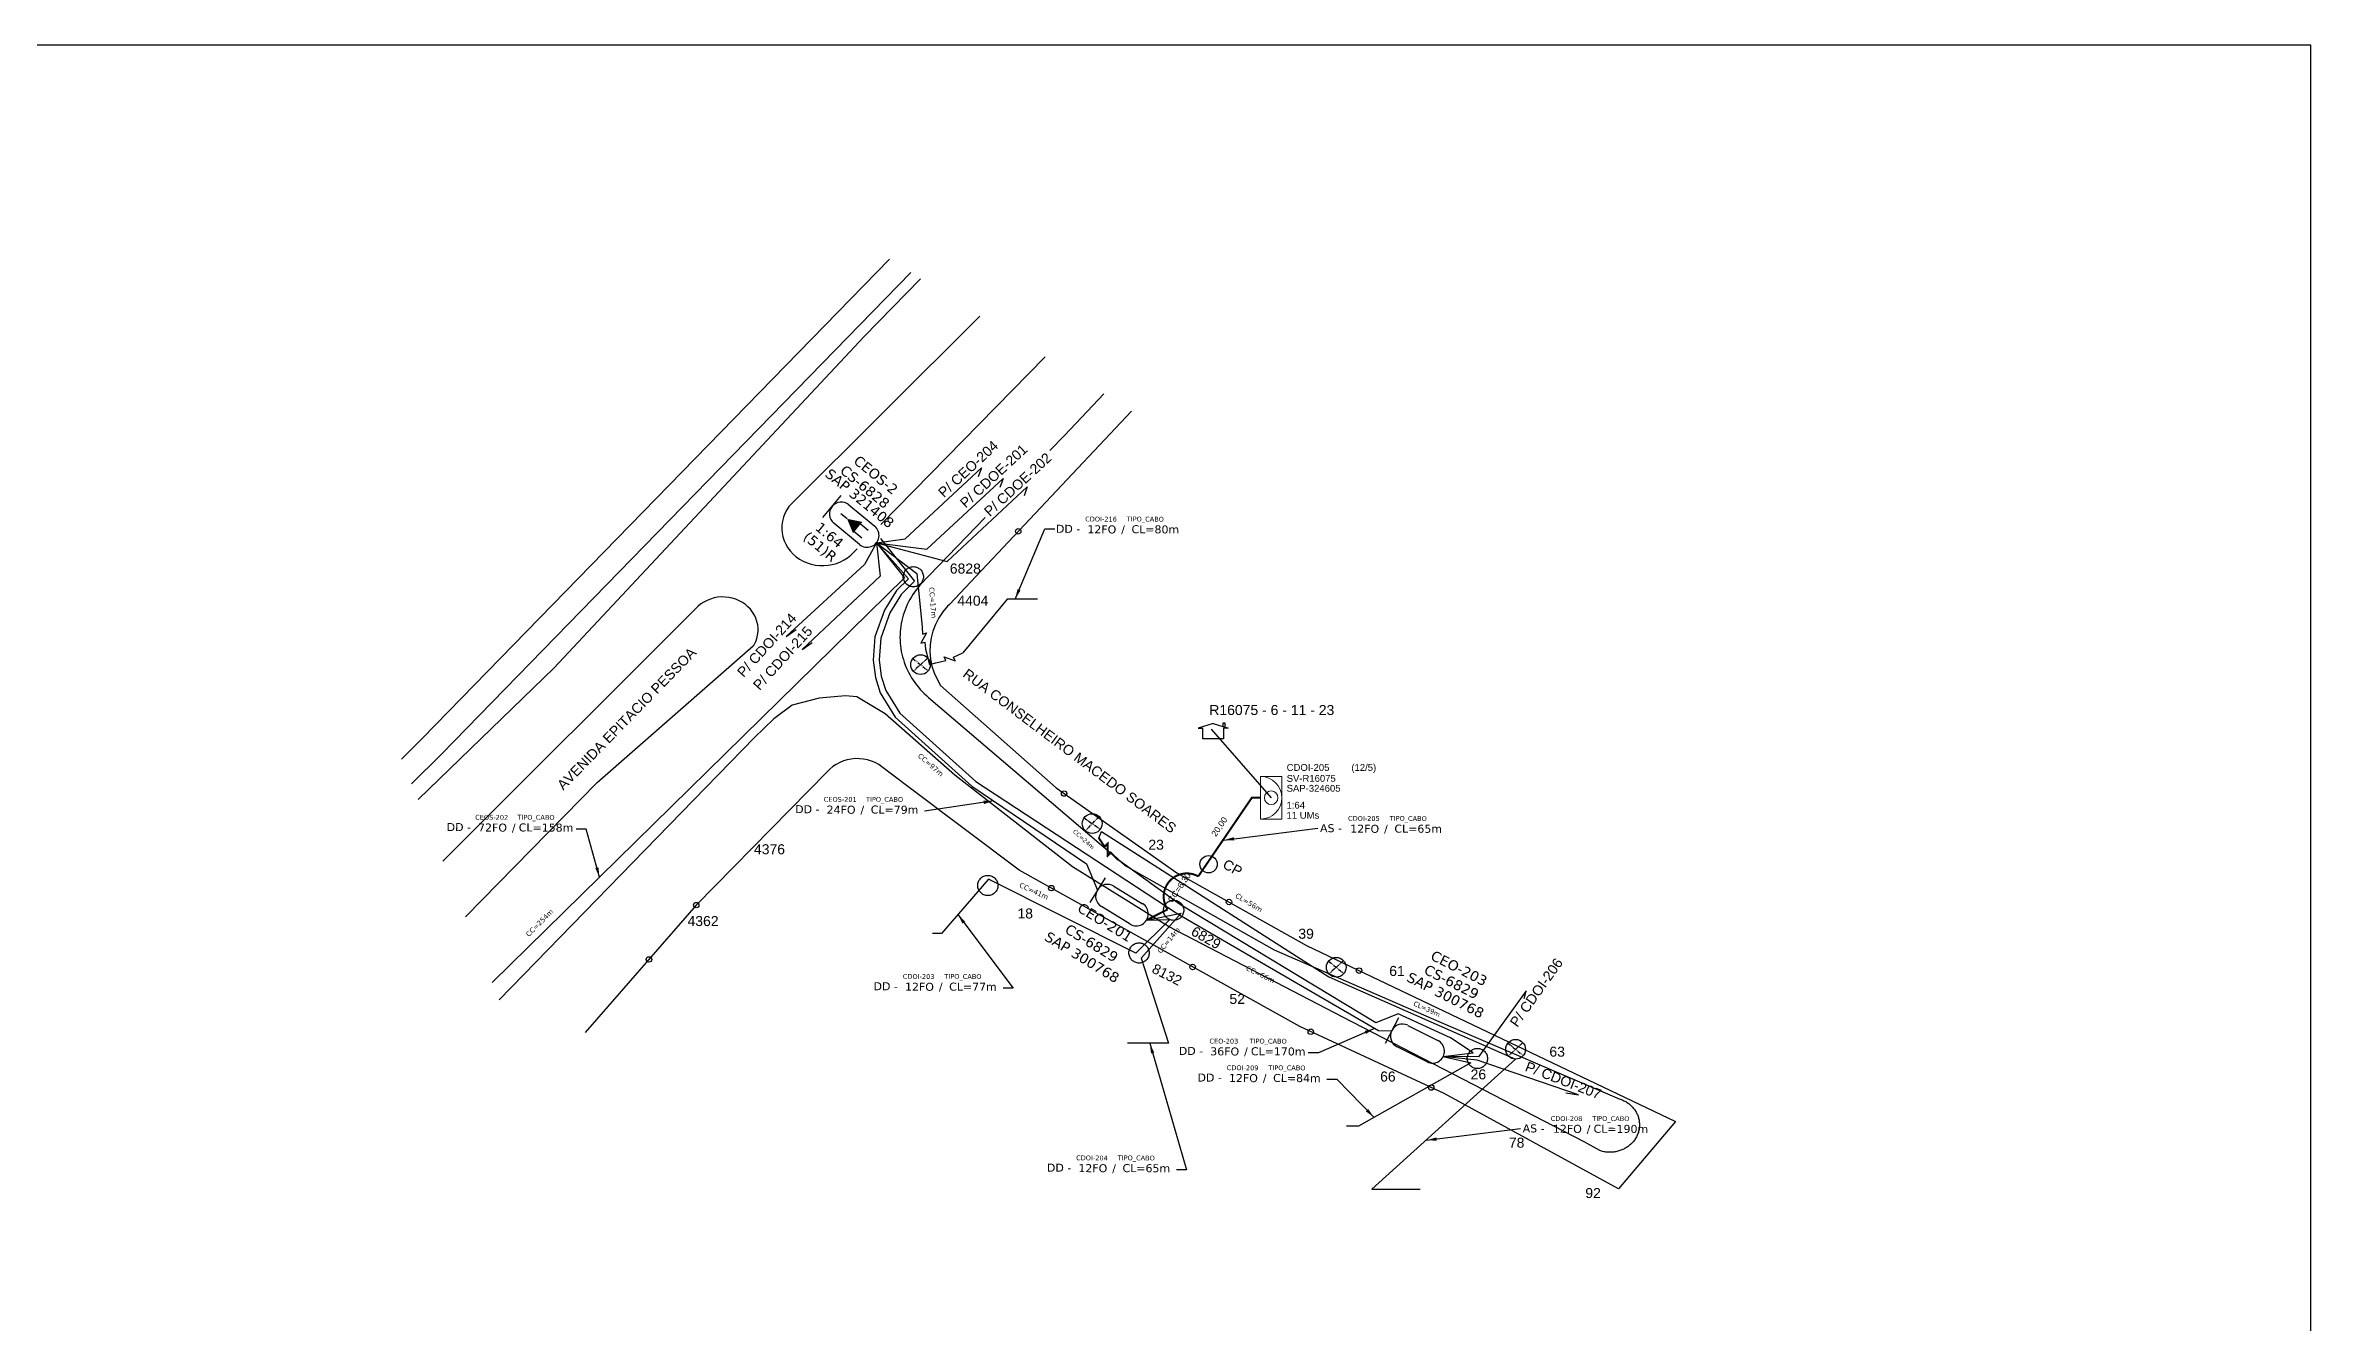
# Model space of a CAD drawing. Extents: x -89 to 749, y 705 to 1299.
# Drawn here: x 301.2 to 749.2, y 1046.4 to 1299 of the extents above; entities that cross this region are included whole.
import ezdxf
from ezdxf.enums import TextEntityAlignment as Align

# ---------------------------------------------------------------- set-up
doc = ezdxf.new("R2010")
doc.units = 0
doc.linetypes.add('PHANTOM2', pattern=[1.25, 0.625, -0.125, 0.125, -0.125, 0.125, -0.125])
for name, color, linetype in [('10.0-Cartográfico', 252, 'Continuous'), ('10.1-Caixas Subterrâneas', 5, 'Continuous'), ('10.3-Nome das Ruas', 252, 'Continuous'), ('10.4-Postes', 1, 'Continuous'), ('20.4-CEOS', 1, 'Continuous'), ('20.5-CEO', 1, 'Continuous'), ('20.8-Legenda', 1, 'Continuous'), ('CAP a instalar', 1, 'Continuous'), ('CD a instalar', 1, 'Continuous'), ('label_cabos', 7, 'Continuous'), ('Legenda', 1, 'Continuous'), ('MUB_DIVISA', 7, 'Continuous'), ('MUB_NUMERACAO', 7, 'Continuous'), ('Subida Lateral', 5, 'Continuous'), ('surveys', 7, 'Continuous'), ('surveys legendas', 7, 'Continuous')]:
    doc.layers.add(name, color=color, linetype=linetype)
doc.layers.add("20.0-LEGENDA DOS CDO'S", color=1, linetype='Continuous', lineweight=0)
doc.layers.add('20.1-CDO_INTERIOR', color=1, linetype='Continuous', lineweight=0)
doc.layers.add('DROP DE CLIENTE', color=140, linetype='Continuous', plot=False)
doc.layers.add('EXTRA', color=50, linetype='Continuous', plot=False)
doc.styles.add('ARIAL', font='arial.ttf')
doc.styles.add('siredit', font='verdana.ttf')
doc.styles.get("Standard").update_dxf_attribs({"font": 'arial.ttf'})
doc.linetypes.add('FENCELINE1', pattern='A,0.25,-0.1,[133,ltypeshp.shx,S=0.1,R=0,X=-0.1,Y=0],-0.1,1', length=1.45)
doc.dimstyles.new('CC', dxfattribs={"dimtxt": 1, "dimasz": 2, "dimexe": 0.18, "dimexo": 0.0625, "dimgap": 0.09, "dimtad": 0, "dimdec": 0, "dimrnd": 1, "dimzin": 0, "dimdsep": 46, "dimtxsty": 'siredit', "dimblk": 'NONE', "dimcen": 0, "dimse1": 1, "dimse2": 1, "dimsd1": 1, "dimsd2": 1, "dimclrt": 7, "dimadec": 0, "dimazin": 0, "dimtfac": 1, "dimtdec": 0, "dimtofl": 0, "dimtmove": 0, "dimatfit": 3, "dimfxl": 0, "dimtolj": 1, "dimtzin": 0, "dimarcsym": 0})
doc.dimstyles.new('CL', dxfattribs={"dimtxt": 1, "dimasz": 2, "dimexe": 0.18, "dimexo": 0.0625, "dimgap": 0.09, "dimtad": 0, "dimdec": 0, "dimrnd": 1, "dimzin": 0, "dimdsep": 46, "dimtxsty": 'siredit', "dimblk": 'NONE', "dimcen": 0, "dimse1": 1, "dimse2": 1, "dimsd1": 1, "dimsd2": 1, "dimclrt": 7, "dimadec": 0, "dimazin": 0, "dimtfac": 1, "dimtdec": 0, "dimtofl": 0, "dimtmove": 0, "dimatfit": 3, "dimfxl": 0, "dimtolj": 1, "dimtzin": 0, "dimarcsym": 0})

# ---------------------------------------------------------------- blocks, each defined once
blk = doc.blocks.new('DV')
at = {"linetype": 'Continuous'}
blk.add_circle((0, 0), 0.00000275, dxfattribs=at)
blk = doc.blocks.new('MHMZ')
at = {"linetype": 'PHANTOM2'}
blk.add_circle((0, 0), 0.0000101, dxfattribs=at)
blk = doc.blocks.new('SURVEY_SURVEY')
for p, q in [((0, 0.0000152), (-0.0000151, 0.0000108)), ((-0.0000151, 0.0000108), (-0.0000104, 0.0000108)), ((-0.0000103, 0), (-0.0000103, 0.0000108)), ((0.0000103, 0), (-0.0000103, 0)), ((0, 0.0000152), (0.0000151, 0.0000108)), ((0.0000101, 0.0000159), (0.0000117, 0.0000159)), ((0.0000101, 0.0000123), (0.0000101, 0.0000159)), ((0.0000151, 0.0000108), (0.0000103, 0.0000108)), ((0.0000103, 0.0000108), (0.0000103, 0)), ((0.0000117, 0.0000159), (0.0000117, 0.0000119))]:
    blk.add_line(p, q)
blk = doc.blocks.new('CEO_CT_DRT')
at = {"layer": '20.5-CEO', "color": 0}
for p, q in [((-1.56, 1.26), (1.8, 1.26)), ((1.8, -1.13), (-1.56, -1.13))]:
    blk.add_line(p, q, dxfattribs=at)
blk.add_lwpolyline([(-2.75, 1.51), (-2.75, -1.38)], dxfattribs=at)
for centre, start, end in [((-1.56, 0.07), 90, 270), ((1.8, 0.07), 270, 90)]:
    blk.add_arc(centre, 1.2, start, end, dxfattribs=at)
at = {"layer": '20.5-CEO', "color": 7, "style": 'siredit'}
for tag, p in [('CEO_Nº', (0.12, 5.61)), ('LOCAL', (0.12, 4.23)), ('SAP', (0.12, 2.97)), ('FIBRAS_RESERVA', (0.12, -1.94))]:
    blk.add_attdef(tag, text='', height=1.01, dxfattribs=at).set_placement(p, align=Align.TOP_CENTER)
blk = doc.blocks.new('CDOI_CT_DRT')
at = {"layer": '20.1-CDO_INTERIOR', "color": 0, "lineweight": 18}
blk.add_lwpolyline([(2.13, -2.13), (2.13, 2.12), (0, 2.12), (0, -2.13)], close=True, dxfattribs=at)
blk.add_circle((1.06, 0), 0.68, dxfattribs=at)
blk.add_arc((0, 0), 2.13, 269.9724, 89.9724, dxfattribs=at)
at = {"layer": "20.0-LEGENDA DOS CDO'S", "color": 0, "style": 'ARIAL'}
for tag, p in [('CDO_N', (2.61, 2.69)), ('SURVEY', (2.61, 1.6)), ('SAP', (2.61, 0.61)), ('1:XX', (2.6, -1.08)), ('UMS', (2.6, -2.09))]:
    blk.add_attdef(tag, p, '', height=0.68, rotation=359.9724, dxfattribs=at)
blk.add_attdef('FIBRAS_UTILIZADAS', text='', height=0.68, rotation=359.9724, dxfattribs=at).set_placement((10.32, 2.69), align=Align.CENTER)
blk = doc.blocks.new('CEOS_RP_CT_DRT')
at = {"layer": '20.4-CEOS', "color": 0}
for p, q in [((-4.54, 1.19), (-1.19, 1.19)), ((-1.19, -1.19), (-4.54, -1.19))]:
    blk.add_line(p, q, dxfattribs=at)
for points in [[(-5.73, -1.43), (-5.73, 1.44)], [(-3.79, 0), (-4.59, 0)], [(-2.47, 0.48), (-1.45, 0.48)], [(-2.47, -0.52), (-1.45, -0.52)]]:
    blk.add_lwpolyline(points, dxfattribs=at)
blk.add_lwpolyline([(-3.79, 0, 0, 1.47, 0), (-2.41, 0, 1.47, 1.47, 0)], format="xyseb", dxfattribs=at)
for centre, start, end in [((-4.54, 0), 90, 270), ((-1.19, 0), 270, 90)]:
    blk.add_arc(centre, 1.19, start, end, dxfattribs=at)
at = {"layer": '20.4-CEOS', "color": 7, "style": 'siredit'}
for tag, p in [('Nº_DA_CEOS', (-2.86, 5.6)), ('LOCAL', (-2.86, 4.24)), ('SAP', (-2.86, 2.78)), ('RACIO_SPLITAGEM', (-2.86, -1.88)), ('FIBRAS_SPLITTER', (-2.86, -3.58)), ('RESERVA_FINAIS', (-2.86, -6.39)), ('FIBRAS_TOP_C', (-2.86, -5.08))]:
    blk.add_attdef(tag, text='', height=1.01, dxfattribs=at).set_placement(p, align=Align.TOP_CENTER)
blk = doc.blocks.new('_None')
blk = doc.blocks.new('LEGENDA DOS CABOS')
at = {"layer": 'EXTRA', "color": 0, "style": 'siredit'}
for tag, p in [('ID', (4.6, 0.97)), ('XX', (9.03, 0.97))]:
    blk.add_attdef(tag, text='', height=0.48, rotation=359.69, dxfattribs=at).set_placement(p, align=Align.MIDDLE_CENTER)
at = {"layer": 'Legenda', "color": 0, "style": 'siredit'}
for tag, p in [('TIPO_CABO', (1.31, 0)), ('CABO', (4.69, -0.05)), ('/', (6.81, -0.05)), ('METROS', (10.03, -0.05))]:
    blk.add_attdef(tag, text='', height=0.8, rotation=359.69, dxfattribs=at).set_placement(p, align=Align.MIDDLE_CENTER)
blk = doc.blocks.new('*D83')
at = {"layer": 'Defpoints', "color": 0}
for p in [(524.37, 1127.95), (522.68, 1124.47), (583.79, 1098.96)]:
    blk.add_point(p, dxfattribs=at)
at = {"layer": 'label_cabos', "color": 7, "insert": (541.53, 1115.27), "char_height": 1, "attachment_point": 5, "rotation": 333.993, "style": 'siredit'}
blk.add_mtext('\\A1;CC=66m', dxfattribs=at)
blk = doc.blocks.new('*D84')
at = {"layer": 'Defpoints', "color": 0}
for p in [(466.08, 1193.23), (452.38, 1177.3), (539.49, 1130.1)]:
    blk.add_point(p, dxfattribs=at)
at = {"layer": 'label_cabos', "color": 7, "insert": (476.32, 1156.71), "char_height": 1, "attachment_point": 5, "rotation": 319.3075, "style": 'siredit'}
blk.add_mtext('\\A1;CC=97m', dxfattribs=at)
blk = doc.blocks.new('*D85')
at = {"layer": 'Defpoints', "color": 0}
for p in [(472.39, 1197.19), (476.03, 1197.49), (473.83, 1179.8)]:
    blk.add_point(p, dxfattribs=at)
at = {"layer": 'label_cabos', "color": 7, "insert": (476.74, 1188.8), "char_height": 1, "attachment_point": 5, "rotation": 274.7091, "style": 'siredit'}
blk.add_mtext('\\A1;CC=17m', dxfattribs=at)
blk = doc.blocks.new('*D86')
at = {"layer": 'Defpoints', "color": 0}
for p in [(491.19, 1213.37), (309.61, 1035.72), (311.95, 1033.38)]:
    blk.add_point(p, dxfattribs=at)
at = {"layer": 'label_cabos', "color": 7, "insert": (398.97, 1125.46), "char_height": 1, "attachment_point": 5, "rotation": 45.1196, "style": 'siredit'}
blk.add_mtext('\\A1;CC=254m', dxfattribs=at)
blk = doc.blocks.new('*D87')
at = {"layer": 'Defpoints', "color": 0}
for p in [(501.66, 1150.9), (519.16, 1135.17), (516.93, 1132.69)]:
    blk.add_point(p, dxfattribs=at)
at = {"layer": 'label_cabos', "color": 7, "insert": (506.58, 1141.99), "char_height": 0.85, "attachment_point": 5, "rotation": 318.0482, "style": 'siredit'}
blk.add_mtext('\\A1;CC=24m', dxfattribs=at)
blk = doc.blocks.new('*D88')
at = {"layer": 'Defpoints', "color": 0}
for p in [(514.42, 1142.49), (562.68, 1114.06), (563.38, 1115.25)]:
    blk.add_point(p, dxfattribs=at)
at = {"layer": 'label_cabos', "color": 7, "insert": (539.25, 1129.46), "char_height": 1, "attachment_point": 5, "rotation": 329.5045, "style": 'siredit'}
blk.add_mtext('\\A1;CL=56m', dxfattribs=at)
blk = doc.blocks.new('*D89')
at = {"layer": 'Defpoints', "color": 0}
for p in [(556.52, 1116.67), (591.98, 1100.41), (592, 1100.45)]:
    blk.add_point(p, dxfattribs=at)
at = {"layer": 'label_cabos', "color": 7, "insert": (574.45, 1108.43), "char_height": 0.95, "attachment_point": 5, "rotation": 335.4288, "style": 'siredit'}
blk.add_mtext('\\A1;CL=39m', dxfattribs=at)
blk = doc.blocks.new('*D90')
at = {"layer": 'Defpoints', "color": 0}
for p in [(525.61, 1129.41), (516.61, 1118.35), (518.89, 1116.49)]:
    blk.add_point(p, dxfattribs=at)
at = {"layer": 'label_cabos', "color": 7, "insert": (523.39, 1122.02), "char_height": 1, "attachment_point": 5, "rotation": 50.8761, "style": 'siredit'}
blk.add_mtext('\\A1;CC=14m', dxfattribs=at)
blk = doc.blocks.new('*D91')
at = {"layer": 'Defpoints', "color": 0}
for p in [(481.21, 1138.84), (480.18, 1136.6), (517.53, 1119.51)]:
    blk.add_point(p, dxfattribs=at)
at = {"layer": 'label_cabos', "color": 7, "insert": (496.73, 1131.73), "char_height": 1, "attachment_point": 5, "rotation": 335.407, "style": 'siredit'}
blk.add_mtext('\\A1;CC=41m', dxfattribs=at)

msp = doc.modelspace()

# ---------------------------------------------------------------- linework, layer by layer
for points in [[(-89.32, 705.02), (749.25, 705.02), (749.25, 1299.02), (-89.32, 1299.02), (-89.32, 705.02)], [(465.58, 1200.6), (475.56, 1199.34), (490.67, 1213.37), (490.03, 1211.58)], [(465.58, 1200.6), (479.56, 1196.94), (495.43, 1211.69), (494.79, 1209.9)], [(465.58, 1200.6), (463.22, 1196.37), (447.76, 1182.1), (449.72, 1183.47)], [(465.58, 1200.6), (466.34, 1194), (450.92, 1179.54), (452.88, 1180.91)], [(593.71, 1110.47), (594.06, 1112.02), (584.66, 1098.95), (577.67, 1099), (577.67, 1099)], [(601.96, 1091.87), (604.47, 1091.44), (584.42, 1098.28), (577.67, 1099)]]:
    msp.add_lwpolyline(points)
at = {"color": 3}
msp.add_lwpolyline([(465.58, 1200.6), (471.25, 1201.41), (486.35, 1215.44), (485.71, 1213.65)], dxfattribs=at)
at = {"color": 7}
for points in [[(466.38, 1201.48), (473.09, 1193.02), (470.51, 1190.42), (468.24, 1186.8), (466.43, 1181.78), (466.15, 1177.45), (466.54, 1174.22), (467.42, 1171.43), (470.25, 1166.94), (485.24, 1153.4), (525.1, 1127.28), (525.1, 1127.28), (525.1, 1127.28), (564.88, 1104.14), (567.52, 1104.13)], [(465.58, 1200.6), (471.15, 1193.71), (389.6, 1113.64)], [(465.58, 1200.6), (471.91, 1193.52), (471.91, 1193.52), (469.57, 1191.17), (467.17, 1187.32), (465.25, 1182.03), (465.25, 1182.03), (464.96, 1177.42), (465.38, 1173.97), (466.33, 1170.93), (469.33, 1166.17), (484.48, 1152.49), (507.16, 1137.16), (509.3, 1131.94)], [(519.01, 1126), (523.6, 1126.12), (516.88, 1119.5), (487.74, 1134.1), (478.44, 1123.38), (476.66, 1123.38)], [(577.67, 1099), (583.17, 1097.78), (560.91, 1085.24), (558.59, 1085.24)]]:
    msp.add_lwpolyline(points, dxfattribs=at)
at = {"color": 5}
msp.add_circle((531.29, 1137.06), 1.71, dxfattribs=at)
at = {"layer": '10.0-Cartográfico', "color": 84}
for points in [[(468.18, 1256.73), (375.83, 1161.98), (371.68, 1157.85)], [(373.66, 1152.96), (379.55, 1158.81), (472.4, 1254.07)], [(474.32, 1252.86), (463.14, 1241.43), (401.83, 1175.93), (374.93, 1149.83)], [(486.05, 1245.48), (448.27, 1207.79), (447.84, 1207.13), (447.48, 1206.41), (447.2, 1205.67), (447, 1204.92), (446.89, 1204.13), (446.88, 1203.35), (446.95, 1202.58), (447.11, 1201.81), (447.36, 1201.05), (447.67, 1200.34), (448.09, 1199.64), (448.56, 1199.01), (449.13, 1198.41), (449.73, 1197.88), (450.41, 1197.4), (451.13, 1197), (451.89, 1196.67), (452.68, 1196.41), (453.52, 1196.22), (454.35, 1196.12), (455.2, 1196.12), (456.04, 1196.18), (456.87, 1196.33), (457.68, 1196.56), (458.47, 1196.85), (459.19, 1197.23), (459.9, 1197.67), (460.53, 1198.2), (460.74, 1198.38)], [(466.47, 1204.22), (498.93, 1237.38)], [(510.58, 1230.06), (502.76, 1221.85), (499.89, 1218.87)], [(516.01, 1226.64), (480.01, 1188.45), (479.63, 1188.07), (478.72, 1186.95), (477.92, 1185.76), (477.28, 1184.5), (476.76, 1183.18), (476.41, 1181.81), (476.22, 1180.44), (476.18, 1179.04), (476.29, 1177.63), (476.56, 1176.26), (477, 1174.93), (477.58, 1173.63), (478.29, 1172.4), (501.13, 1152.14), (525, 1135.37), (550.63, 1120.99), (623.6, 1086.16), (612.38, 1072.86), (577.87, 1091.7), (549.3, 1104.94), (493.8, 1135.89), (471.57, 1152.64), (466.66, 1156.34), (466.04, 1156.78), (465.34, 1157.15), (464.6, 1157.46), (463.83, 1157.7), (463.03, 1157.85), (462.24, 1157.93), (461.43, 1157.94), (460.62, 1157.86), (459.83, 1157.71), (459.06, 1157.48), (458.33, 1157.17), (457.63, 1156.81), (456.98, 1156.37), (456.37, 1155.88), (455.83, 1155.32), (448.49, 1147.84), (429.96, 1128.99), (407.99, 1103.76)], [(487.1, 1205.61), (474.19, 1192.23), (473.82, 1191.79), (473.46, 1191.34), (473.13, 1190.88), (472.8, 1190.41), (472.5, 1189.93), (472.21, 1189.44), (471.95, 1188.94), (471.7, 1188.43), (471.47, 1187.92), (471.25, 1187.39), (471.06, 1186.86), (470.89, 1186.33), (470.74, 1185.79), (470.61, 1185.25), (470.5, 1184.7), (470.41, 1184.15), (470.33, 1183.6), (470.28, 1183.04), (470.26, 1182.48), (470.25, 1181.93), (470.26, 1181.37), (470.29, 1180.81), (470.34, 1180.26), (470.42, 1179.7), (470.51, 1179.15), (470.63, 1178.61), (470.76, 1178.06), (470.92, 1177.52), (471.09, 1176.99), (471.29, 1176.46), (471.5, 1175.94), (471.73, 1175.43), (471.98, 1174.92), (472.25, 1174.42), (472.54, 1173.94), (472.85, 1173.46), (473.18, 1172.99), (473.52, 1172.53), (473.88, 1172.08), (474.25, 1171.64), (474.64, 1171.22), (475.05, 1170.81), (475.47, 1170.41), (475.9, 1170.03), (515.01, 1136.7), (544.22, 1120.11), (576.84, 1105.93), (612.48, 1090.67), (612.68, 1090.61), (612.87, 1090.54), (613.05, 1090.46), (613.24, 1090.38), (613.42, 1090.29), (613.6, 1090.2), (613.77, 1090.1), (613.94, 1090), (614.11, 1089.89), (614.27, 1089.78), (614.43, 1089.66), (614.59, 1089.53), (614.73, 1089.4), (614.88, 1089.27), (615.02, 1089.13), (615.15, 1088.98), (615.28, 1088.84), (615.4, 1088.68), (615.52, 1088.53), (615.63, 1088.37), (615.73, 1088.21), (615.83, 1088.04), (615.92, 1087.87), (616.01, 1087.7), (616.09, 1087.53), (616.16, 1087.35), (616.22, 1087.17), (616.28, 1086.99), (616.34, 1086.81), (616.38, 1086.62), (616.42, 1086.44), (616.45, 1086.25), (616.47, 1086.06), (616.49, 1085.87), (616.5, 1085.68), (616.5, 1085.49), (616.5, 1085.3), (616.49, 1085.12), (616.47, 1084.93), (616.44, 1084.74), (616.41, 1084.55), (616.37, 1084.37), (616.33, 1084.18), (616.27, 1084), (616.21, 1083.82), (616.14, 1083.64), (616.07, 1083.46), (615.99, 1083.29), (615.9, 1083.12), (615.81, 1082.95), (615.71, 1082.79), (615.6, 1082.62), (615.49, 1082.47), (615.38, 1082.31), (615.25, 1082.16), (615.12, 1082.01), (614.99, 1081.87), (614.85, 1081.73), (614.7, 1081.6), (614.55, 1081.47), (614.4, 1081.35), (614.24, 1081.23), (614.08, 1081.11), (613.91, 1081.01), (613.74, 1080.9), (613.56, 1080.81), (613.38, 1080.71), (613.2, 1080.63), (613.02, 1080.55), (612.83, 1080.48), (612.64, 1080.41), (612.44, 1080.35), (612.25, 1080.29), (612.05, 1080.24), (611.85, 1080.2), (611.65, 1080.16), (611.45, 1080.14), (611.25, 1080.11), (611.04, 1080.1), (610.84, 1080.09), (610.63, 1080.08), (610.43, 1080.09), (610.23, 1080.1), (610.02, 1080.11), (609.82, 1080.14), (609.62, 1080.17), (609.42, 1080.2), (609.22, 1080.25), (609.02, 1080.29), (608.83, 1080.35), (608.63, 1080.41), (605.53, 1082.18), (557.82, 1106.79), (523.34, 1124.75), (504.34, 1136.54), (481.11, 1154.7), (467.33, 1166.81), (461.7, 1170.18), (459.49, 1170.37), (454.28, 1169.89), (448.95, 1168.54), (445.27, 1165.81), (441.49, 1162.11), (390.96, 1110.27)], [(460.74, 1198.38), (461.8, 1199.46)], [(430.33, 1188.07), (379.86, 1137.68)], [(384.34, 1126.63), (410.39, 1153.2), (441.2, 1180.23), (441.39, 1180.47), (441.71, 1181.08), (441.93, 1181.72), (442.1, 1182.38), (442.19, 1183.06), (442.18, 1183.73), (442.11, 1184.4), (441.97, 1185.06), (441.75, 1185.72), (441.47, 1186.33), (441.11, 1186.93), (440.68, 1187.48), (440.19, 1187.99), (439.67, 1188.43), (439.08, 1188.83), (438.44, 1189.18), (437.78, 1189.46), (437.08, 1189.69), (436.39, 1189.82), (435.65, 1189.9), (434.92, 1189.91), (434.19, 1189.85), (433.48, 1189.72), (432.78, 1189.51), (432.11, 1189.24), (431.48, 1188.91), (430.89, 1188.53), (430.33, 1188.07)]]:
    msp.add_lwpolyline(points, dxfattribs=at)
at = {"layer": '10.4-Postes', "color": 1, "linetype": 'PHANTOM2'}
for points in [[(472.8, 1177.77), (475.83, 1175.3)], [(475.75, 1177.86), (472.89, 1175.21)], [(506.66, 1146.22), (509.86, 1143.98)], [(509.6, 1146.52), (506.93, 1143.67)], [(555.01, 1117.91), (558.04, 1115.44)], [(557.96, 1118), (555.09, 1115.35)], [(590.49, 1101.68), (593.52, 1099.22)], [(593.43, 1101.78), (590.57, 1099.12)]]:
    msp.add_lwpolyline(points, dxfattribs=at)
at = {"layer": '10.4-Postes', "color": 1}
for centre in [(474.32, 1176.53), (508.26, 1145.1), (556.52, 1116.67), (592, 1100.45)]:
    msp.add_circle(centre, 1.95, dxfattribs=at)
at = {"layer": 'CAP a instalar', "color": 8, "linetype": 'FENCELINE1', "ltscale": 30}
for points in [[(475.29, 1179.62), (476.11, 1176.53), (477.31, 1176.89)], [(509.58, 1142.23), (510.13, 1143.54), (510.13, 1143.54), (555.09, 1114.79), (592, 1098.5), (563.58, 1072.8), (573.15, 1072.8)]]:
    msp.add_lwpolyline(points, dxfattribs=at)
at = {"layer": 'CD a instalar', "color": 8, "linetype": 'ByBlock'}
for points in [[(465.58, 1200.6), (473.6, 1194.54), (474.62, 1183.96)], [(497.44, 1189.51), (491.43, 1189.51), (482.71, 1178.89)], [(577.67, 1099), (583.58, 1099.73), (579.15, 1102.75), (568.79, 1107.46), (564.36, 1105.66), (525.54, 1129.16), (513.41, 1137.92)]]:
    msp.add_lwpolyline(points, dxfattribs=at)
at = {"layer": 'CD a instalar', "linetype": 'ByBlock', "const_width": 0.396}
msp.add_lwpolyline([(519.01, 1126), (523.17, 1128.12), (523.17, 1128.12, -0.788275), (529.24, 1134.66), (539.83, 1150.2), (541.56, 1150.2)], format="xyb", dxfattribs=at)
at = {"layer": 'CD a instalar', "color": 7, "linetype": 'ByBlock'}
msp.add_lwpolyline([(519.01, 1126), (525.86, 1127.38), (517.94, 1118.46), (517.94, 1118.46), (523.37, 1101.65), (515.23, 1101.65)], dxfattribs=at)
at = {"layer": 'DROP DE CLIENTE'}
msp.add_line((531.8, 1163.77), (543.66, 1150.2), dxfattribs=at)
at = {"layer": 'Subida Lateral', "color": 8}
for points in [[(474.62, 1183.96), (474.73, 1182.59), (475.52, 1182.79), (474.36, 1180.78), (475.14, 1180.98), (475.29, 1179.62)], [(477.31, 1176.89), (479.32, 1177.34), (478.98, 1178.08), (481.16, 1177.28), (480.83, 1178.02), (482.71, 1178.89)]]:
    msp.add_lwpolyline(points, dxfattribs=at)
at = {"layer": 'Subida Lateral', "color": 8, "const_width": 0.396}
msp.add_lwpolyline([(509.58, 1142.23), (510.73, 1140.52), (511.3, 1141.1), (511.35, 1138.78), (511.92, 1139.35), (513.41, 1137.92)], dxfattribs=at)

# ---------------------------------------------------------------- block references
at = {"layer": '10.1-Caixas Subterrâneas', "color": 40, "yscale": 197803.3360442035, "zscale": 197803.3360442035}
for p, xscale, rotation in [((472.89, 1193.92), 197803.3360442035, 317), ((487.62, 1132.86), 197803.3360442035, 232), ((524.37, 1127.95), 197803.3360442035, 237), ((517.53, 1119.51), 197803.3360442035, 234), ((584.44, 1098.64), 197803.3360442034, 66)]:
    msp.add_blockref('MHMZ', p, dxfattribs=dict(at, xscale=xscale, rotation=rotation))
at = {"layer": '20.1-CDO_INTERIOR', "xscale": 1.978033360442035, "yscale": 1.978033360442035, "zscale": 1.978033360442035}
msp.add_blockref('CDOI_CT_DRT', (541.56, 1150.2), dxfattribs=at).add_auto_attribs({'CDO_N': 'CDOI-205', 'FIBRAS_UTILIZADAS': '(12/5)', 'SURVEY': 'SV-R16075', 'SAP': 'SAP-324605', '1:XX': '1:64', 'UMS': '11 UMs'})
at = {"layer": '20.4-CEOS', "color": 7}
ref = msp.add_blockref('CEOS_RP_CT_DRT', (465.57, 1200.6), dxfattribs=dict(at, xscale=1.978033360442035, yscale=1.978033360442035, zscale=1.978033360442035, rotation=320.5104280456378))
ref.add_attrib('Nº_DA_CEOS', 'CEOS-2', dxfattribs={"color": 7, "height": 1.997, "rotation": 320.5104, "style": 'siredit'}).set_placement((466.13, 1214.82), align=Align.TOP_CENTER)
ref.add_attrib('LOCAL', 'CS-6828', dxfattribs={"color": 7, "height": 1.997, "rotation": 320.5104, "style": 'siredit'}).set_placement((463.96, 1212.48), align=Align.TOP_CENTER)
ref.add_attrib('SAP', 'SAP 321408', dxfattribs={"color": 7, "height": 1.997, "rotation": 320.5104, "style": 'siredit'}).set_placement((462.93, 1210.21), align=Align.TOP_CENTER)
ref.add_attrib('RACIO_SPLITAGEM', '1:64', dxfattribs={"color": 7, "height": 1.997, "rotation": 320.5104, "style": 'siredit'}).set_placement((456.95, 1202.94), align=Align.TOP_CENTER)
ref.add_attrib('FIBRAS_SPLITTER', '(51)R', dxfattribs={"color": 7, "height": 1.997, "rotation": 320.5104, "style": 'siredit'}).set_placement((455.1, 1200.64), align=Align.TOP_CENTER)
at = {"layer": '20.5-CEO', "color": 5}
ref = msp.add_blockref('CEO_CT_DRT', (513.88, 1128.98), dxfattribs=dict(at, xscale=1.978033360442035, yscale=1.978033360442035, zscale=1.978033360442035, rotation=328.5349636214875))
ref.add_attrib('CEO_Nº', 'CEO-201', dxfattribs={"color": 7, "height": 2.005, "rotation": 328.535, "style": 'siredit'}).set_placement((511.34, 1126.43), align=Align.TOP_CENTER)
ref.add_attrib('LOCAL', 'CS-6829', dxfattribs={"color": 7, "height": 2.005, "rotation": 328.535, "style": 'siredit'}).set_placement((508.68, 1122.32), align=Align.TOP_CENTER)
ref.add_attrib('SAP', 'SAP 300768', dxfattribs={"color": 7, "height": 2.005, "rotation": 328.535, "style": 'siredit'}).set_placement((506.8, 1119.52), align=Align.TOP_CENTER)
at = {"layer": '20.5-CEO', "color": 7}
ref = msp.add_blockref('CEO_CT_DRT', (572.32, 1101.56), dxfattribs=dict(at, xscale=1.978033360442035, yscale=1.978033360442035, zscale=1.978033360442035, rotation=333.159772812787))
ref.add_attrib('CEO_Nº', 'CEO-203', dxfattribs={"color": 7, "height": 2.005, "rotation": 333.1598, "style": 'siredit'}).set_placement((581.28, 1117.38), align=Align.TOP_CENTER)
ref.add_attrib('LOCAL', 'CS-6829', dxfattribs={"color": 7, "height": 2.005, "rotation": 333.1598, "style": 'siredit'}).set_placement((579.79, 1114.69), align=Align.TOP_CENTER)
ref.add_attrib('SAP', 'SAP 300768', dxfattribs={"color": 7, "height": 2.005, "rotation": 333.1598, "style": 'siredit'}).set_placement((578.59, 1112.06), align=Align.TOP_CENTER)
at = {"layer": 'label_cabos', "color": 0}
ref = msp.add_blockref('LEGENDA DOS CABOS', (500.9, 1203.4), dxfattribs=dict(at, xscale=1.978033360442035, yscale=1.978033360442035, zscale=1.978033360442035))
ref.add_attrib('ID', 'CDOI-216', dxfattribs={"layer": 'EXTRA', "color": 0, "height": 0.949, "rotation": 359.69, "style": 'siredit'}).set_placement((510.01, 1205.32), align=Align.MIDDLE_CENTER)
ref.add_attrib('CABO', '12FO', dxfattribs={"layer": '20.8-Legenda', "color": 0, "height": 1.582, "rotation": 359.69, "style": 'siredit'}).set_placement((510.17, 1203.29), align=Align.MIDDLE_CENTER)
ref.add_attrib('METROS', 'CL=80m', dxfattribs={"layer": '20.8-Legenda', "color": 0, "height": 1.582, "rotation": 359.69, "style": 'siredit'}).set_placement((520.75, 1203.29), align=Align.MIDDLE_CENTER)
ref.add_attrib('XX', 'TIPO_CABO', dxfattribs={"layer": 'EXTRA', "color": 0, "height": 0.949, "rotation": 359.69, "style": 'siredit'}).set_placement((518.77, 1205.32), align=Align.MIDDLE_CENTER)
ref.add_attrib('/', '/', dxfattribs={"layer": '20.8-Legenda', "color": 0, "height": 1.58, "rotation": 359.69, "style": 'siredit'}).set_placement((514.37, 1203.29), align=Align.MIDDLE_CENTER)
ref.add_attrib('TIPO_CABO', 'DD -', dxfattribs={"layer": '20.8-Legenda', "color": 0, "height": 1.582, "rotation": 359.69, "style": 'siredit'}).set_placement((503.5, 1203.39), align=Align.MIDDLE_CENTER)
ref = msp.add_blockref('LEGENDA DOS CABOS', (449.33, 1147.95), dxfattribs=dict(at, xscale=1.978033360442035, yscale=1.978033360442035, zscale=1.978033360442035))
ref.add_attrib('ID', 'CEOS-201', dxfattribs={"layer": 'EXTRA', "color": 0, "height": 0.949, "rotation": 359.69, "style": 'siredit'}).set_placement((458.43, 1149.88), align=Align.MIDDLE_CENTER)
ref.add_attrib('CABO', '24FO', dxfattribs={"layer": '20.8-Legenda', "color": 0, "height": 1.582, "rotation": 359.69, "style": 'siredit'}).set_placement((458.6, 1147.85), align=Align.MIDDLE_CENTER)
ref.add_attrib('METROS', 'CL=79m', dxfattribs={"layer": '20.8-Legenda', "color": 0, "height": 1.582, "rotation": 359.69, "style": 'siredit'}).set_placement((469.18, 1147.85), align=Align.MIDDLE_CENTER)
ref.add_attrib('XX', 'TIPO_CABO', dxfattribs={"layer": 'EXTRA', "color": 0, "height": 0.949, "rotation": 359.69, "style": 'siredit'}).set_placement((467.19, 1149.88), align=Align.MIDDLE_CENTER)
ref.add_attrib('/', '/', dxfattribs={"layer": '20.8-Legenda', "color": 0, "height": 1.58, "rotation": 359.69, "style": 'siredit'}).set_placement((462.8, 1147.85), align=Align.MIDDLE_CENTER)
ref.add_attrib('TIPO_CABO', 'DD -', dxfattribs={"layer": '20.8-Legenda', "color": 0, "height": 1.582, "rotation": 359.69, "style": 'siredit'}).set_placement((451.93, 1147.94), align=Align.MIDDLE_CENTER)
ref = msp.add_blockref('LEGENDA DOS CABOS', (380.4, 1144.41), dxfattribs=dict(at, xscale=1.978033360442035, yscale=1.978033360442035, zscale=1.978033360442035))
ref.add_attrib('ID', 'CEOS-202', dxfattribs={"layer": 'EXTRA', "color": 0, "height": 0.949, "rotation": 359.69, "style": 'siredit'}).set_placement((389.5, 1146.34), align=Align.MIDDLE_CENTER)
ref.add_attrib('CABO', '72FO', dxfattribs={"layer": '20.8-Legenda', "color": 0, "height": 1.582, "rotation": 359.69, "style": 'siredit'}).set_placement((389.67, 1144.31), align=Align.MIDDLE_CENTER)
ref.add_attrib('METROS', 'CL=158m', dxfattribs={"layer": '20.8-Legenda', "color": 0, "height": 1.582, "rotation": 359.69, "style": 'siredit'}).set_placement((400.25, 1144.31), align=Align.MIDDLE_CENTER)
ref.add_attrib('XX', 'TIPO_CABO', dxfattribs={"layer": 'EXTRA', "color": 0, "height": 0.949, "rotation": 359.69, "style": 'siredit'}).set_placement((398.26, 1146.34), align=Align.MIDDLE_CENTER)
ref.add_attrib('/', '/', dxfattribs={"layer": '20.8-Legenda', "color": 0, "height": 1.58, "rotation": 359.69, "style": 'siredit'}).set_placement((393.87, 1144.31), align=Align.MIDDLE_CENTER)
ref.add_attrib('TIPO_CABO', 'DD -', dxfattribs={"layer": '20.8-Legenda', "color": 0, "height": 1.582, "rotation": 359.69, "style": 'siredit'}).set_placement((383, 1144.4), align=Align.MIDDLE_CENTER)
ref = msp.add_blockref('LEGENDA DOS CABOS', (552.89, 1144.19), dxfattribs=dict(at, xscale=1.978033360442035, yscale=1.978033360442035, zscale=1.978033360442035))
ref.add_attrib('ID', 'CDOI-205', dxfattribs={"layer": 'EXTRA', "color": 0, "height": 0.949, "rotation": 359.69, "style": 'siredit'}).set_placement((562, 1146.11), align=Align.MIDDLE_CENTER)
ref.add_attrib('CABO', '12FO', dxfattribs={"layer": '20.8-Legenda', "color": 0, "height": 1.582, "rotation": 359.69, "style": 'siredit'}).set_placement((562.16, 1144.08), align=Align.MIDDLE_CENTER)
ref.add_attrib('METROS', 'CL=65m', dxfattribs={"layer": '20.8-Legenda', "color": 0, "height": 1.582, "rotation": 359.69, "style": 'siredit'}).set_placement((572.74, 1144.08), align=Align.MIDDLE_CENTER)
ref.add_attrib('XX', 'TIPO_CABO', dxfattribs={"layer": 'EXTRA', "color": 0, "height": 0.949, "rotation": 359.69, "style": 'siredit'}).set_placement((570.76, 1146.11), align=Align.MIDDLE_CENTER)
ref.add_attrib('/', '/', dxfattribs={"layer": '20.8-Legenda', "color": 0, "height": 1.58, "rotation": 359.69, "style": 'siredit'}).set_placement((566.36, 1144.08), align=Align.MIDDLE_CENTER)
ref.add_attrib('TIPO_CABO', 'AS -', dxfattribs={"layer": '20.8-Legenda', "color": 0, "height": 1.582, "rotation": 359.69, "style": 'siredit'}).set_placement((555.49, 1144.18), align=Align.MIDDLE_CENTER)
ref = msp.add_blockref('LEGENDA DOS CABOS', (464.84, 1112.93), dxfattribs=dict(at, xscale=1.978033360442035, yscale=1.978033360442035, zscale=1.978033360442035))
ref.add_attrib('ID', 'CDOI-203', dxfattribs={"layer": 'EXTRA', "color": 0, "height": 0.949, "rotation": 359.69, "style": 'siredit'}).set_placement((473.94, 1114.86), align=Align.MIDDLE_CENTER)
ref.add_attrib('CABO', '12FO', dxfattribs={"layer": '20.8-Legenda', "color": 0, "height": 1.582, "rotation": 359.69, "style": 'siredit'}).set_placement((474.1, 1112.83), align=Align.MIDDLE_CENTER)
ref.add_attrib('METROS', 'CL=77m', dxfattribs={"layer": '20.8-Legenda', "color": 0, "height": 1.582, "rotation": 359.69, "style": 'siredit'}).set_placement((484.68, 1112.83), align=Align.MIDDLE_CENTER)
ref.add_attrib('XX', 'TIPO_CABO', dxfattribs={"layer": 'EXTRA', "color": 0, "height": 0.949, "rotation": 359.69, "style": 'siredit'}).set_placement((482.7, 1114.86), align=Align.MIDDLE_CENTER)
ref.add_attrib('/', '/', dxfattribs={"layer": '20.8-Legenda', "color": 0, "height": 1.58, "rotation": 359.69, "style": 'siredit'}).set_placement((478.3, 1112.83), align=Align.MIDDLE_CENTER)
ref.add_attrib('TIPO_CABO', 'DD -', dxfattribs={"layer": '20.8-Legenda', "color": 0, "height": 1.582, "rotation": 359.69, "style": 'siredit'}).set_placement((467.43, 1112.92), align=Align.MIDDLE_CENTER)
ref = msp.add_blockref('LEGENDA DOS CABOS', (525.2, 1100.14), dxfattribs=dict(at, xscale=1.978033360442035, yscale=1.978033360442035, zscale=1.978033360442035))
ref.add_attrib('ID', 'CEO-203', dxfattribs={"layer": 'EXTRA', "color": 0, "height": 0.949, "rotation": 359.69, "style": 'siredit'}).set_placement((534.3, 1102.07), align=Align.MIDDLE_CENTER)
ref.add_attrib('CABO', '36FO', dxfattribs={"layer": '20.8-Legenda', "color": 0, "height": 1.582, "rotation": 359.69, "style": 'siredit'}).set_placement((534.47, 1100.04), align=Align.MIDDLE_CENTER)
ref.add_attrib('METROS', 'CL=170m', dxfattribs={"layer": '20.8-Legenda', "color": 0, "height": 1.582, "rotation": 359.69, "style": 'siredit'}).set_placement((545.05, 1100.04), align=Align.MIDDLE_CENTER)
ref.add_attrib('XX', 'TIPO_CABO', dxfattribs={"layer": 'EXTRA', "color": 0, "height": 0.949, "rotation": 359.69, "style": 'siredit'}).set_placement((543.06, 1102.07), align=Align.MIDDLE_CENTER)
ref.add_attrib('/', '/', dxfattribs={"layer": '20.8-Legenda', "color": 0, "height": 1.58, "rotation": 359.69, "style": 'siredit'}).set_placement((538.67, 1100.04), align=Align.MIDDLE_CENTER)
ref.add_attrib('TIPO_CABO', 'DD -', dxfattribs={"layer": '20.8-Legenda', "color": 0, "height": 1.582, "rotation": 359.69, "style": 'siredit'}).set_placement((527.8, 1100.13), align=Align.MIDDLE_CENTER)
ref = msp.add_blockref('LEGENDA DOS CABOS', (528.9, 1094.87), dxfattribs=dict(at, xscale=1.978033360442035, yscale=1.978033360442035, zscale=1.978033360442035))
ref.add_attrib('ID', 'CDOI-209', dxfattribs={"layer": 'EXTRA', "color": 0, "height": 0.949, "rotation": 359.69, "style": 'siredit'}).set_placement((538.01, 1096.79), align=Align.MIDDLE_CENTER)
ref.add_attrib('CABO', '12FO', dxfattribs={"layer": '20.8-Legenda', "color": 0, "height": 1.582, "rotation": 359.69, "style": 'siredit'}).set_placement((538.17, 1094.76), align=Align.MIDDLE_CENTER)
ref.add_attrib('METROS', 'CL=84m', dxfattribs={"layer": '20.8-Legenda', "color": 0, "height": 1.582, "rotation": 359.69, "style": 'siredit'}).set_placement((548.75, 1094.76), align=Align.MIDDLE_CENTER)
ref.add_attrib('XX', 'TIPO_CABO', dxfattribs={"layer": 'EXTRA', "color": 0, "height": 0.949, "rotation": 359.69, "style": 'siredit'}).set_placement((546.77, 1096.79), align=Align.MIDDLE_CENTER)
ref.add_attrib('/', '/', dxfattribs={"layer": '20.8-Legenda', "color": 0, "height": 1.58, "rotation": 359.69, "style": 'siredit'}).set_placement((542.37, 1094.76), align=Align.MIDDLE_CENTER)
ref.add_attrib('TIPO_CABO', 'DD -', dxfattribs={"layer": '20.8-Legenda', "color": 0, "height": 1.582, "rotation": 359.69, "style": 'siredit'}).set_placement((531.5, 1094.86), align=Align.MIDDLE_CENTER)
ref = msp.add_blockref('LEGENDA DOS CABOS', (592.97, 1084.82), dxfattribs=dict(at, xscale=1.978033360442035, yscale=1.978033360442035, zscale=1.978033360442035))
ref.add_attrib('ID', 'CDOI-208', dxfattribs={"layer": 'EXTRA', "color": 0, "height": 0.949, "rotation": 359.69, "style": 'siredit'}).set_placement((602.07, 1086.75), align=Align.MIDDLE_CENTER)
ref.add_attrib('CABO', '12FO', dxfattribs={"layer": '20.8-Legenda', "color": 0, "height": 1.582, "rotation": 359.69, "style": 'siredit'}).set_placement((602.24, 1084.72), align=Align.MIDDLE_CENTER)
ref.add_attrib('METROS', 'CL=190m', dxfattribs={"layer": '20.8-Legenda', "color": 0, "height": 1.582, "rotation": 359.69, "style": 'siredit'}).set_placement((612.82, 1084.72), align=Align.MIDDLE_CENTER)
ref.add_attrib('XX', 'TIPO_CABO', dxfattribs={"layer": 'EXTRA', "color": 0, "height": 0.949, "rotation": 359.69, "style": 'siredit'}).set_placement((610.83, 1086.75), align=Align.MIDDLE_CENTER)
ref.add_attrib('/', '/', dxfattribs={"layer": '20.8-Legenda', "color": 0, "height": 1.58, "rotation": 359.69, "style": 'siredit'}).set_placement((606.44, 1084.72), align=Align.MIDDLE_CENTER)
ref.add_attrib('TIPO_CABO', 'AS -', dxfattribs={"layer": '20.8-Legenda', "color": 0, "height": 1.582, "rotation": 359.69, "style": 'siredit'}).set_placement((595.57, 1084.81), align=Align.MIDDLE_CENTER)
ref = msp.add_blockref('LEGENDA DOS CABOS', (499.12, 1077.04), dxfattribs=dict(at, xscale=1.978033360442035, yscale=1.978033360442035, zscale=1.978033360442035))
ref.add_attrib('ID', 'CDOI-204', dxfattribs={"layer": 'EXTRA', "color": 0, "height": 0.949, "rotation": 359.69, "style": 'siredit'}).set_placement((508.22, 1078.97), align=Align.MIDDLE_CENTER)
ref.add_attrib('CABO', '12FO', dxfattribs={"layer": '20.8-Legenda', "color": 0, "height": 1.582, "rotation": 359.69, "style": 'siredit'}).set_placement((508.39, 1076.94), align=Align.MIDDLE_CENTER)
ref.add_attrib('METROS', 'CL=65m', dxfattribs={"layer": '20.8-Legenda', "color": 0, "height": 1.582, "rotation": 359.69, "style": 'siredit'}).set_placement((518.97, 1076.94), align=Align.MIDDLE_CENTER)
ref.add_attrib('XX', 'TIPO_CABO', dxfattribs={"layer": 'EXTRA', "color": 0, "height": 0.949, "rotation": 359.69, "style": 'siredit'}).set_placement((516.98, 1078.97), align=Align.MIDDLE_CENTER)
ref.add_attrib('/', '/', dxfattribs={"layer": '20.8-Legenda', "color": 0, "height": 1.58, "rotation": 359.69, "style": 'siredit'}).set_placement((512.59, 1076.94), align=Align.MIDDLE_CENTER)
ref.add_attrib('TIPO_CABO', 'DD -', dxfattribs={"layer": '20.8-Legenda', "color": 0, "height": 1.582, "rotation": 359.69, "style": 'siredit'}).set_placement((501.72, 1077.04), align=Align.MIDDLE_CENTER)
at = {"layer": 'MUB_DIVISA', "color": 255, "xscale": 197803.3360442035, "yscale": 197803.3360442035, "zscale": 197803.3360442035}
for p in [(493.63, 1202.9), (502.71, 1151.03), (429.95, 1128.97), (500.19, 1132.33), (535.32, 1129.58), (420.6, 1118.23), (528.13, 1116.74), (561.05, 1116.02), (551.49, 1103.93), (575.31, 1092.89)]:
    msp.add_blockref('DV', p, dxfattribs=at)
at = {"layer": 'surveys', "color": 255, "xscale": 197803.3360442035, "yscale": 197803.3360442035, "zscale": 197803.3360442035}
msp.add_blockref('SURVEY_SURVEY', (532.18, 1161.86), dxfattribs=at)

# ---------------------------------------------------------------- texts
at = {"color": 3}
msp.add_text('P/ CEO-204', height=1.978, rotation=42.7636, dxfattribs=at).set_placement((478.93, 1209.45))
for s, rotation, p in [('P/ CDOE-201', 42.7636, (483.25, 1207.38)), ('P/ CDOE-202', 42.7636, (488.01, 1205.7)), ('P/ CDOI-214', 47.7599, (439.32, 1173.88)), ('P/ CDOI-215', 47.7599, (442.48, 1171.32)), ('P/ CDOI-206', 54.6401, (592.33, 1104.68)), ('P/ CDOI-207', 338.8256, (593.71, 1096.24))]:
    msp.add_text(s, height=1.978, rotation=rotation).set_placement(p)
at = {"layer": '10.1-Caixas Subterrâneas', "color": 5}
for s, p in [('6828', (480.1, 1194.55)), ('26', (583.1, 1094.51))]:
    msp.add_text(s, height=1.978, dxfattribs=at).set_placement(p)
at = {"layer": '10.1-Caixas Subterrâneas', "color": 3}
for s, p in [('20,00', (532.72, 1142.42)), ('CC=6,30', (524.09, 1129.34))]:
    msp.add_text(s, height=1.2, rotation=55.6477, dxfattribs=at).set_placement(p)
at = {"layer": '10.1-Caixas Subterrâneas', "color": 5}
for s, rotation, p in [('CP', 330.4114, (533.88, 1136.46)), ('6829', 330.4114, (527.63, 1123.19)), ('8132', 333.0735, (519.88, 1115.74))]:
    msp.add_text(s, height=1.978, rotation=rotation, dxfattribs=at).set_placement(p)
at = {"layer": '10.3-Nome das Ruas', "color": 5}
for s, rotation, p in [('AVENIDA EPITACIO PESSOA', 45.737, (403.67, 1151.57)), ('RUA CONSELHEIRO MACEDO SOARES', 322.9992, (482.49, 1174.3))]:
    msp.add_text(s, height=1.978, rotation=rotation, dxfattribs=at).set_placement(p)
at = {"layer": 'MUB_NUMERACAO', "color": 255}
for s, p in [('4404', (481.59, 1188.19)), ('4376', (441.37, 1139.03)), ('23', (519.37, 1139.93)), ('4362', (428.23, 1124.83)), ('18', (493.48, 1126.33)), ('39', (549.03, 1122.32)), ('61', (567.01, 1114.96)), ('52', (535.4, 1109.43)), ('63', (598.68, 1099)), ('66', (565.21, 1094.08)), ('78', (590.67, 1080.99)), ('92', (605.79, 1071.04))]:
    msp.add_text(s, height=1.978, dxfattribs=at).set_placement(p)
at = {"layer": 'surveys legendas', "color": 0}
msp.add_text('R16075 - 6 - 11 - 23', height=1.978, dxfattribs=at).set_placement((531.42, 1166.57))

# ---------------------------------------------------------------- dimensions: what is measured, and where the dimension line sits
at = {"layer": 'label_cabos'}
for base, p1, p2, angle, dimstyle, override, picture, middle in [((309.61, 1035.72), (491.19, 1213.37), (311.95, 1033.38), 225.1196, 'CC', {"dimpost": 'CC=<>m'}, '*D86', (398.97, 1125.46)), ((452.38, 1177.3), (539.49, 1130.1), (466.08, 1193.23), 139.3075, 'CC', {"dimpost": 'CC=<>m'}, '*D84', (476.32, 1156.71)), ((516.93, 1132.69), (501.66, 1150.9), (519.16, 1135.17), 318.0482, 'CC', {"dimtxt": 0.85, "dimpost": 'CC=<>m'}, '*D87', (506.58, 1141.99)), ((481.21, 1138.84), (517.53, 1119.51), (480.18, 1136.6), 155.407, 'CC', {"dimpost": 'CC=<>m'}, '*D91', (496.73, 1131.73)), ((522.68, 1124.47), (583.79, 1098.96), (524.37, 1127.95), 153.993, 'CC', {"dimpost": 'CC=<>m'}, '*D83', (541.53, 1115.27)), ((591.98, 1100.41), (556.52, 1116.67), (592, 1100.45), 335.4288, 'CL', {"dimtxt": 0.95, "dimpost": 'CL=<>m'}, '*D89', (574.45, 1108.43))]:
    dim = msp.add_linear_dim(base=base, p1=p1, p2=p2, angle=angle, dimstyle=dimstyle, override=override, dxfattribs=at)
    dim.commit()
    dim.dimension.update_dxf_attribs({"geometry": picture, "text_midpoint": middle, "dimtype": 161})
for p1, p2, distance, dimstyle, override, picture, middle in [((473.83, 1179.8), (472.39, 1197.19), -3.65, 'CC', {"dimpost": 'CC=<>m'}, '*D85', (476.74, 1188.8)), ((514.42, 1142.49), (562.68, 1114.06), 1.38, 'CL', {"dimpost": 'CL=<>m'}, '*D88', (539.25, 1129.46)), ((525.61, 1129.41), (516.61, 1118.35), 2.94, 'CC', {"dimpost": 'CC=<>m'}, '*D90', (523.39, 1122.02))]:
    dim = msp.add_aligned_dim(p1=p1, p2=p2, distance=distance, dimstyle=dimstyle, override=override, dxfattribs=at)
    dim.commit()
    dim.dimension.update_dxf_attribs({"geometry": picture, "text_midpoint": middle})

# ---------------------------------------------------------------- leaders
for points in [[(493.02, 1189.51), (498.9, 1203.4), (500.9, 1203.4)], [(488.78, 1149.58), (475.13, 1147.54)], [(410.82, 1134.47), (408.2, 1144), (406.2, 1144)], [(534.32, 1141.82), (552.89, 1144.19)], [(481.68, 1127.11), (492.63, 1112.52), (490.63, 1112.52)], [(564.11, 1104.59), (552.99, 1099.73), (550.99, 1099.73)], [(519.66, 1101.65), (526.92, 1076.63), (524.92, 1076.63)], [(564, 1086.99), (556.7, 1094.46), (554.7, 1094.46)], [(574.4, 1082.46), (592.97, 1084.82)]]:
    msp.add_leader(points, dimstyle='CC', override={"dimgap": 0.09, "dimtad": 0}, dxfattribs=at)

doc.saveas('drawing.dxf')
